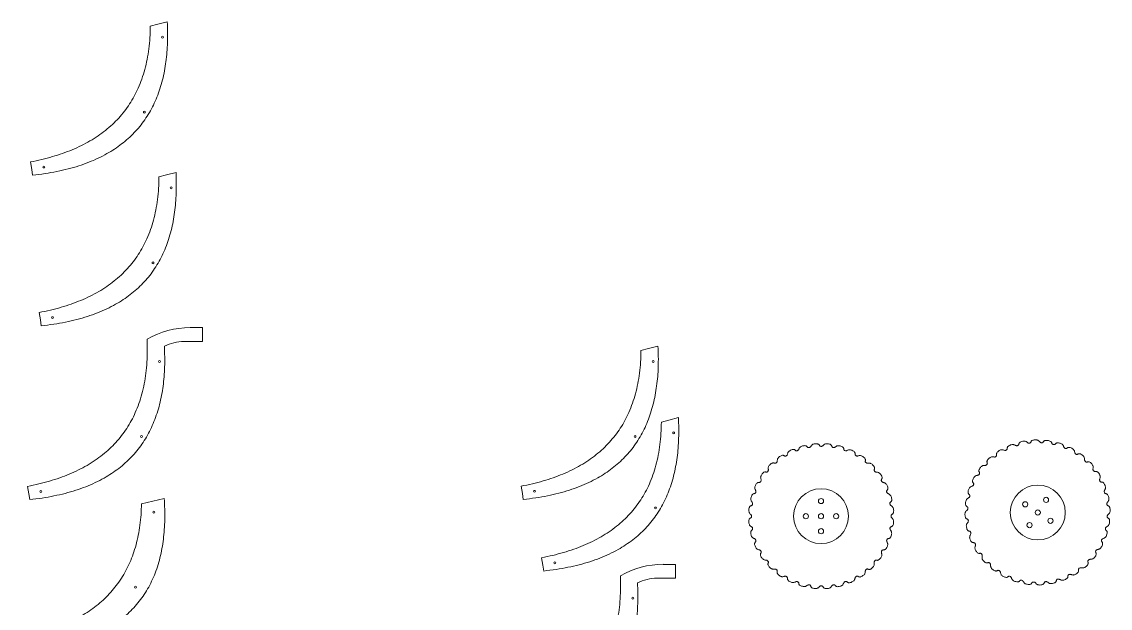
# Model space of a CAD drawing. Header units: millimetres. Extents: x -1917 to 2530, y -2036 to 2579.
# Drawn here: x -1917 to -232, y 886 to 1794 of the extents above; entities that cross this region are included whole.
import ezdxf

# ---------------------------------------------------------------- set-up
doc = ezdxf.new("R2010")
doc.units = ezdxf.units.MM

msp = doc.modelspace()

# ---------------------------------------------------------------- linework, layer by layer
at = {"color": 7, "linetype": 'Continuous', "lineweight": 15}
for p, q in [((-1637.1, 1320.7), (-1656.1, 1320.7)), ((-1637.1, 1299.2), (-1637.1, 1320.7)), ((-1722.3, 1302.7), (-1722.3, 1285.2)), ((-1665.6, 1299.2), (-1637.1, 1299.2)), ((-1696.1, 1056.3), (-1731.3, 1048)), ((-904.7, 954.2), (-923.7, 954.2)), ((-904.7, 932.8), (-904.7, 954.2)), ((-989.9, 936.3), (-989.9, 918.8)), ((-933.3, 932.8), (-904.7, 932.8))]:
    msp.add_line(p, q, dxfattribs=at)
at = {"color": 7, "linetype": 'Continuous', "lineweight": 15, "flags": 128}
for points in [[(-1691.4, 1794.3), (-1706.2, 1790.5), (-1717.8, 1787.5)], [(-1903.2, 1577.3), (-1901.3, 1565.8), (-1899.8, 1556.8)], [(-1677.9, 1561.1), (-1692.7, 1557.3), (-1704.3, 1554.3)], [(-1889.7, 1344.1), (-1887.8, 1332.6), (-1886.4, 1323.6)], [(-931.9, 1292.2), (-946.7, 1288.4), (-958.3, 1285.4)], [(-900.2, 1181.4), (-915, 1177.6), (-926.6, 1174.6)], [(-1907.7, 1075), (-1905.8, 1063.5), (-1904.3, 1054.5)], [(-1143.7, 1075.2), (-1141.8, 1063.7), (-1140.3, 1054.7)], [(-1112, 964.4), (-1110.1, 952.9), (-1108.6, 943.9)]]:
    msp.add_lwpolyline(points, dxfattribs=at)
at = {"color": 7, "linetype": 'Continuous', "lineweight": 15}
for centre, radius in [((-1698.8, 1770.5), 1.5), ((-1726.9, 1654.4), 1.5), ((-1882.6, 1569.4), 1.5), ((-1685.3, 1537.3), 1.5), ((-1713.5, 1421.2), 1.5), ((-1869.1, 1336.2), 1.5), ((-1703.3, 1268.2), 1.5), ((-939.3, 1268.4), 1.5), ((-1731.4, 1152.1), 1.5), ((-967.4, 1152.3), 1.5), ((-907.6, 1157.7), 1.5), ((-1887, 1067.1), 1.5), ((-1123, 1067.3), 1.5), ((-679.5, 1028.8), 42.5), ((-344, 1034.5), 42.5), ((-679.5, 1052.2), 4), ((-363.5, 1047.2), 4), ((-331.2, 1054), 4), ((-1712.2, 1035), 1.5), ((-935.8, 1041.5), 1.5), ((-702.9, 1028.8), 4), ((-679.5, 1028.8), 4), ((-656.2, 1028.8), 4), ((-344, 1034.5), 4), ((-356.7, 1014.9), 4), ((-324.4, 1021.7), 4), ((-679.5, 1005.5), 4), ((-1091.4, 956.5), 1.5), ((-1740.4, 918.8), 1.5), ((-970.9, 901.8), 1.5)]:
    msp.add_circle(centre, radius, dxfattribs=at)
for centre, radius, end in [((-1656.1, 1189.7), 131, 120.3522), ((-1665.6, 1232.4), 66.8, 116.9231), ((-923.7, 823.3), 131, 120.3522), ((-933.3, 866), 66.8, 116.9231)]:
    msp.add_arc(centre, radius, 90, end, dxfattribs=at)
for points, knots in [([(-1717.8, 1787.5), (-1717.9, 1781.6), (-1718.1, 1769.9), (-1719.8, 1752.7), (-1722.4, 1736.2), (-1726, 1720.6), (-1730.6, 1705.7), (-1736.1, 1691.8), (-1742.4, 1678.9), (-1749.6, 1667), (-1757.6, 1655.7), (-1766.5, 1645.1), (-1776.3, 1635.2), (-1787, 1626), (-1798.6, 1617.5), (-1811.1, 1609.6), (-1824.5, 1602.5), (-1838.7, 1596), (-1853.6, 1590.3), (-1869.3, 1585.3), (-1885.9, 1580.8), (-1897.3, 1578.5), (-1903.2, 1577.3)], [0, 0, 0, 0, 0.057971, 0.113681, 0.167345, 0.219204, 0.269523, 0.318593, 0.363999, 0.408853, 0.453443, 0.498062, 0.543004, 0.588556, 0.634994, 0.682576, 0.731547, 0.782128, 0.833567, 0.886926, 0.942357, 1, 1, 1, 1]), ([(-1899.8, 1556.8), (-1893.4, 1557.6), (-1880.8, 1559), (-1862.5, 1562.3), (-1845.1, 1566.3), (-1828.7, 1571), (-1813.1, 1576.5), (-1798.5, 1582.8), (-1785.2, 1589.7), (-1773, 1597.1), (-1762.1, 1604.9), (-1751.9, 1613.3), (-1742.5, 1622.5), (-1733.9, 1632.2), (-1726.1, 1642.6), (-1719, 1653.7), (-1712.7, 1665.4), (-1707.3, 1677.7), (-1702.6, 1690.7), (-1698.7, 1704.3), (-1695.6, 1718.3), (-1693.3, 1732.6), (-1691.8, 1747.3), (-1690.9, 1762.4), (-1690.7, 1778.2), (-1691.2, 1788.9), (-1691.4, 1794.3)], [0, 0, 0, 0, 0.0540575, 0.1058788, 0.1555918, 0.2033395, 0.2492826, 0.293604, 0.3365041, 0.3747724, 0.4122206, 0.4490458, 0.4854577, 0.5216715, 0.5579065, 0.5943816, 0.6313119, 0.6689037, 0.7073535, 0.7468445, 0.7875462, 0.8271705, 0.8681266, 0.9105209, 0.9544499, 1, 1, 1, 1]), ([(-1704.3, 1554.3), (-1704.4, 1548.3), (-1704.7, 1536.6), (-1706.3, 1519.4), (-1708.9, 1503), (-1712.5, 1487.4), (-1717.1, 1472.5), (-1722.6, 1458.6), (-1729, 1445.7), (-1736.1, 1433.7), (-1744.1, 1422.5), (-1753, 1411.9), (-1762.9, 1402), (-1773.6, 1392.8), (-1785.2, 1384.2), (-1797.6, 1376.4), (-1811, 1369.2), (-1825.2, 1362.8), (-1840.2, 1357.1), (-1855.9, 1352), (-1872.5, 1347.6), (-1883.9, 1345.3), (-1889.7, 1344.1)], [0, 0, 0, 0, 0.057971, 0.113681, 0.167345, 0.219204, 0.269522, 0.318593, 0.363999, 0.408853, 0.453442, 0.498062, 0.543004, 0.588556, 0.634993, 0.682577, 0.731547, 0.782127, 0.833567, 0.886925, 0.942357, 1, 1, 1, 1]), ([(-1886.4, 1323.6), (-1879.9, 1324.3), (-1867.4, 1325.8), (-1849.1, 1329.1), (-1831.7, 1333), (-1815.2, 1337.8), (-1799.7, 1343.3), (-1785, 1349.6), (-1771.7, 1356.5), (-1759.6, 1363.9), (-1748.6, 1371.7), (-1738.5, 1380.1), (-1729.1, 1389.2), (-1720.4, 1399), (-1712.6, 1409.4), (-1705.6, 1420.5), (-1699.3, 1432.2), (-1693.8, 1444.5), (-1689.1, 1457.5), (-1685.2, 1471.1), (-1682.1, 1485.1), (-1679.9, 1499.4), (-1678.3, 1514), (-1677.5, 1529.2), (-1677.3, 1545), (-1677.7, 1555.7), (-1677.9, 1561.1)], [0, 0, 0, 0, 0.054057, 0.105879, 0.155592, 0.203339, 0.249283, 0.293603, 0.336504, 0.374773, 0.41222, 0.449046, 0.485457, 0.521671, 0.557906, 0.594382, 0.631312, 0.668904, 0.707353, 0.746844, 0.787546, 0.82717, 0.868127, 0.910521, 0.95445, 1, 1, 1, 1]), ([(-1722.3, 1285.2), (-1722.4, 1279.2), (-1722.6, 1267.5), (-1724.3, 1250.3), (-1726.8, 1233.9), (-1730.4, 1218.3), (-1735.1, 1203.4), (-1740.6, 1189.5), (-1746.9, 1176.6), (-1754, 1164.6), (-1762.1, 1153.4), (-1771, 1142.8), (-1780.8, 1132.9), (-1791.5, 1123.7), (-1803.1, 1115.1), (-1815.6, 1107.3), (-1829, 1100.1), (-1843.1, 1093.7), (-1858.1, 1088), (-1873.8, 1082.9), (-1890.4, 1078.5), (-1901.8, 1076.2), (-1907.7, 1075)], [0, 0, 0, 0, 0.057971, 0.1136809, 0.1673451, 0.2192034, 0.2695223, 0.3185929, 0.3639993, 0.4088526, 0.4534426, 0.4980619, 0.5430039, 0.5885562, 0.6349934, 0.6825765, 0.7315473, 0.7821273, 0.8335667, 0.8869251, 0.9423572, 1, 1, 1, 1]), ([(-1904.3, 1054.5), (-1897.9, 1055.2), (-1885.3, 1056.7), (-1867, 1060), (-1849.6, 1063.9), (-1833.1, 1068.7), (-1817.6, 1074.2), (-1803, 1080.5), (-1789.6, 1087.4), (-1777.5, 1094.8), (-1766.6, 1102.6), (-1756.4, 1111), (-1747, 1120.1), (-1738.4, 1129.9), (-1730.5, 1140.3), (-1723.5, 1151.3), (-1717.2, 1163), (-1711.8, 1175.4), (-1707.1, 1188.4), (-1703.1, 1202), (-1700.1, 1216), (-1697.8, 1230.3), (-1696.2, 1244.9), (-1695.4, 1260.1), (-1695.2, 1275.9), (-1695.7, 1286.6), (-1695.9, 1292)], [0, 0, 0, 0, 0.054057, 0.105879, 0.155592, 0.20334, 0.249283, 0.293604, 0.336504, 0.374773, 0.412221, 0.449046, 0.485458, 0.521672, 0.557907, 0.594382, 0.631312, 0.668904, 0.707353, 0.746844, 0.787546, 0.827171, 0.868127, 0.910521, 0.95445, 1, 1, 1, 1]), ([(-958.3, 1285.4), (-958.4, 1279.4), (-958.6, 1267.7), (-960.3, 1250.6), (-962.8, 1234.1), (-966.5, 1218.5), (-971.1, 1203.6), (-976.6, 1189.7), (-982.9, 1176.8), (-990, 1164.8), (-998.1, 1153.6), (-1007, 1143), (-1016.8, 1133.1), (-1027.5, 1123.9), (-1039.1, 1115.3), (-1051.6, 1107.5), (-1065, 1100.3), (-1079.1, 1093.9), (-1094.1, 1088.2), (-1109.8, 1083.1), (-1126.4, 1078.7), (-1137.8, 1076.4), (-1143.7, 1075.2)], [0, 0, 0, 0, 0.057971, 0.113681, 0.167345, 0.219203, 0.269522, 0.318593, 0.363999, 0.408853, 0.453442, 0.498062, 0.543004, 0.588556, 0.634993, 0.682577, 0.731547, 0.782128, 0.833567, 0.886925, 0.942357, 1, 1, 1, 1]), ([(-1140.3, 1054.7), (-1133.9, 1055.5), (-1121.3, 1056.9), (-1103, 1060.2), (-1085.6, 1064.1), (-1069.1, 1068.9), (-1053.6, 1074.4), (-1039, 1080.7), (-1025.6, 1087.6), (-1013.5, 1095), (-1002.6, 1102.8), (-992.4, 1111.2), (-983, 1120.3), (-974.4, 1130.1), (-966.5, 1140.5), (-959.5, 1151.6), (-953.2, 1163.3), (-947.8, 1175.6), (-943.1, 1188.6), (-939.1, 1202.2), (-936.1, 1216.2), (-933.8, 1230.5), (-932.2, 1245.1), (-931.4, 1260.3), (-931.2, 1276.1), (-931.7, 1286.8), (-931.9, 1292.2)], [0, 0, 0, 0, 0.054057, 0.105879, 0.155592, 0.203339, 0.249283, 0.293604, 0.336504, 0.374773, 0.412221, 0.449046, 0.485458, 0.521671, 0.557906, 0.594382, 0.631312, 0.668904, 0.707353, 0.746845, 0.787546, 0.827171, 0.868127, 0.910521, 0.95445, 1, 1, 1, 1]), ([(-1108.6, 943.9), (-1102.2, 944.7), (-1089.7, 946.2), (-1071.4, 949.4), (-1054, 953.4), (-1037.5, 958.1), (-1022, 963.6), (-1007.3, 969.9), (-994, 976.8), (-981.9, 984.2), (-970.9, 992), (-960.7, 1000.5), (-951.3, 1009.6), (-942.7, 1019.3), (-934.9, 1029.7), (-927.8, 1040.8), (-921.6, 1052.5), (-916.1, 1064.8), (-911.4, 1077.8), (-907.5, 1091.4), (-904.4, 1105.4), (-902.1, 1119.7), (-900.6, 1134.4), (-899.8, 1149.6), (-899.6, 1165.3), (-900, 1176), (-900.2, 1181.4)], [0, 0, 0, 0, 0.054057, 0.105879, 0.155592, 0.203339, 0.249283, 0.293604, 0.336504, 0.374773, 0.41222, 0.449046, 0.485458, 0.521671, 0.557906, 0.594382, 0.631312, 0.668904, 0.707353, 0.746844, 0.787546, 0.827171, 0.868127, 0.910521, 0.95445, 1, 1, 1, 1]), ([(-926.6, 1174.6), (-926.7, 1168.7), (-927, 1157), (-928.6, 1139.8), (-931.2, 1123.4), (-934.8, 1107.7), (-939.4, 1092.8), (-944.9, 1078.9), (-951.3, 1066), (-958.4, 1054.1), (-966.4, 1042.8), (-975.3, 1032.2), (-985.1, 1022.3), (-995.8, 1013.1), (-1007.4, 1004.6), (-1019.9, 996.7), (-1033.3, 989.6), (-1047.5, 983.1), (-1062.5, 977.4), (-1078.2, 972.4), (-1094.8, 967.9), (-1106.2, 965.6), (-1112, 964.4)], [0, 0, 0, 0, 0.057971, 0.113681, 0.167345, 0.219203, 0.269522, 0.318593, 0.363999, 0.408853, 0.453443, 0.498062, 0.543004, 0.588556, 0.634994, 0.682577, 0.731547, 0.782128, 0.833567, 0.886925, 0.942357, 1, 1, 1, 1]), ([(-347.9, 1147.1), (-348.9, 1147), (-350.5, 1146.9), (-352.5, 1146.3), (-353.7, 1145.5), (-354.3, 1144.5), (-354.6, 1143.6), (-355, 1142.8), (-355.8, 1142.1), (-356.9, 1141.9), (-358.2, 1141.8), (-359.4, 1142.3), (-360.6, 1143.3), (-361.9, 1144.3), (-363.4, 1144.9), (-365.3, 1145.1), (-366.6, 1144.9), (-367.4, 1144.8)], [0, 0, 0, 0, 0.128092, 0.213974, 0.273083, 0.319645, 0.361441, 0.400535, 0.442432, 0.498013, 0.555009, 0.603744, 0.676139, 0.756376, 0.819002, 0.896911, 1, 1, 1, 1]), ([(-328.3, 1146.1), (-329.3, 1146.1), (-330.9, 1146.3), (-332.9, 1146), (-334.3, 1145.4), (-335, 1144.6), (-335.5, 1143.8), (-336, 1143), (-337, 1142.5), (-338.1, 1142.4), (-339.4, 1142.6), (-340.5, 1143.3), (-341.5, 1144.5), (-342.6, 1145.7), (-344, 1146.5), (-345.8, 1147), (-347.2, 1147.1), (-347.9, 1147.1)], [0, 0, 0, 0, 0.128094, 0.213975, 0.273084, 0.319646, 0.361443, 0.400537, 0.442432, 0.498014, 0.55501, 0.603744, 0.676143, 0.756378, 0.819006, 0.896916, 1, 1, 1, 1]), ([(-309.2, 1141.6), (-310.2, 1141.8), (-311.7, 1142.3), (-313.8, 1142.4), (-315.2, 1142), (-316.1, 1141.3), (-316.7, 1140.6), (-317.4, 1139.9), (-318.4, 1139.6), (-319.5, 1139.7), (-320.7, 1140.1), (-321.7, 1141), (-322.5, 1142.3), (-323.4, 1143.7), (-324.6, 1144.8), (-326.3, 1145.6), (-327.6, 1145.9), (-328.3, 1146.1)], [0, 0, 0, 0, 0.128092, 0.21397, 0.273079, 0.319641, 0.361441, 0.400534, 0.442433, 0.498008, 0.555007, 0.603744, 0.676141, 0.756375, 0.819007, 0.896913, 1, 1, 1, 1]), ([(-743.7, 1121), (-742.9, 1121.5), (-741.5, 1122.4), (-739.6, 1123.1), (-738.1, 1123.1), (-737, 1122.7), (-736.2, 1122.2), (-735.4, 1121.8), (-734.4, 1121.7), (-733.3, 1122.2), (-732.3, 1122.9), (-731.5, 1124), (-731.2, 1125.5), (-730.8, 1127.1), (-729.9, 1128.5), (-728.6, 1129.8), (-727.4, 1130.4), (-726.7, 1130.8)], [0, 0, 0, 0, 0.128097, 0.213972, 0.273082, 0.319644, 0.361442, 0.400539, 0.442431, 0.498011, 0.555011, 0.603747, 0.676142, 0.756379, 0.819005, 0.896914, 1, 1, 1, 1]), ([(-726.7, 1130.8), (-725.8, 1131.2), (-724.3, 1131.8), (-722.3, 1132.1), (-720.8, 1131.9), (-719.9, 1131.4), (-719.2, 1130.7), (-718.4, 1130.1), (-717.4, 1129.9), (-716.3, 1130.2), (-715.2, 1130.7), (-714.2, 1131.7), (-713.6, 1133.1), (-712.9, 1134.6), (-711.8, 1135.8), (-710.3, 1136.8), (-709, 1137.3), (-708.3, 1137.5)], [0, 0, 0, 0, 0.1280941, 0.2139713, 0.2730817, 0.3196439, 0.3614407, 0.4005359, 0.4424327, 0.4980096, 0.5550086, 0.6037434, 0.6761399, 0.7563756, 0.8190014, 0.8969131, 1, 1, 1, 1]), ([(-708.3, 1137.5), (-707.3, 1137.7), (-705.8, 1138), (-703.7, 1138), (-702.3, 1137.6), (-701.4, 1136.9), (-700.9, 1136.1), (-700.3, 1135.4), (-699.3, 1135), (-698.1, 1135.1), (-696.9, 1135.4), (-695.8, 1136.2), (-695, 1137.5), (-694.1, 1138.8), (-692.7, 1139.8), (-691.1, 1140.6), (-689.7, 1140.8), (-688.9, 1140.9)], [0, 0, 0, 0, 0.12809, 0.213973, 0.273082, 0.319642, 0.361441, 0.400535, 0.442433, 0.498009, 0.555008, 0.603745, 0.676142, 0.756379, 0.819005, 0.896916, 1, 1, 1, 1]), ([(-688.9, 1140.9), (-688, 1140.9), (-686.4, 1141), (-684.4, 1140.7), (-683.1, 1140), (-682.3, 1139.1), (-681.9, 1138.2), (-681.4, 1137.4), (-680.5, 1136.9), (-679.4, 1136.8), (-678.1, 1136.9), (-676.9, 1137.5), (-675.9, 1138.6), (-674.7, 1139.7), (-673.3, 1140.5), (-671.5, 1141), (-670.1, 1140.9), (-669.3, 1140.9)], [0, 0, 0, 0, 0.128095, 0.213973, 0.273084, 0.319645, 0.361445, 0.400539, 0.442433, 0.498014, 0.555009, 0.603746, 0.676142, 0.756381, 0.819006, 0.896917, 1, 1, 1, 1]), ([(-669.3, 1140.9), (-668.4, 1140.8), (-666.8, 1140.6), (-664.9, 1139.9), (-663.7, 1139), (-663.1, 1138), (-662.9, 1137.1), (-662.5, 1136.2), (-661.8, 1135.5), (-660.6, 1135.2), (-659.4, 1135.1), (-658.1, 1135.5), (-656.9, 1136.4), (-655.6, 1137.3), (-654, 1137.8), (-652.1, 1137.9), (-650.8, 1137.7), (-650, 1137.5)], [0, 0, 0, 0, 0.128095, 0.213974, 0.273085, 0.319645, 0.361445, 0.40054, 0.442435, 0.498011, 0.555013, 0.603746, 0.676144, 0.756379, 0.819007, 0.896914, 1, 1, 1, 1]), ([(-650, 1137.5), (-649.1, 1137.2), (-647.6, 1136.7), (-645.8, 1135.7), (-644.8, 1134.6), (-644.4, 1133.5), (-644.3, 1132.6), (-644.2, 1131.7), (-643.5, 1130.8), (-642.4, 1130.3), (-641.3, 1130), (-639.9, 1130.2), (-638.6, 1130.9), (-637.1, 1131.5), (-635.4, 1131.8), (-633.6, 1131.6), (-632.3, 1131.1), (-631.6, 1130.8)], [0, 0, 0, 0, 0.1280943, 0.2139719, 0.2730808, 0.3196412, 0.3614416, 0.4005358, 0.4424331, 0.4980079, 0.5550094, 0.6037427, 0.6761408, 0.7563742, 0.8190052, 0.8969129, 1, 1, 1, 1]), ([(-631.6, 1130.8), (-630.8, 1130.4), (-629.3, 1129.6), (-627.7, 1128.3), (-627, 1127), (-626.8, 1125.9), (-626.8, 1125), (-626.8, 1124), (-626.3, 1123.1), (-625.4, 1122.4), (-624.3, 1121.9), (-622.9, 1121.8), (-621.5, 1122.3), (-619.9, 1122.7), (-618.2, 1122.6), (-616.4, 1122.1), (-615.3, 1121.4), (-614.6, 1121)], [0, 0, 0, 0, 0.128093, 0.213972, 0.27308, 0.319639, 0.361439, 0.400534, 0.44243, 0.498009, 0.555006, 0.603742, 0.676141, 0.756374, 0.819002, 0.896913, 1, 1, 1, 1]), ([(-403.7, 1130.3), (-404.4, 1129.7), (-405.8, 1128.8), (-407.2, 1127.3), (-407.8, 1126), (-407.9, 1124.8), (-407.7, 1123.9), (-407.6, 1123), (-408, 1122), (-408.8, 1121.2), (-409.9, 1120.5), (-411.2, 1120.3), (-412.7, 1120.6), (-414.3, 1120.8), (-416, 1120.5), (-417.7, 1119.8), (-418.7, 1119), (-419.4, 1118.5)], [0, 0, 0, 0, 0.128092, 0.21397, 0.273079, 0.319639, 0.36144, 0.400533, 0.44243, 0.498009, 0.55501, 0.603743, 0.676138, 0.756376, 0.819004, 0.896914, 1, 1, 1, 1]), ([(-386.2, 1139.1), (-387, 1138.7), (-388.5, 1138), (-390.1, 1136.8), (-391, 1135.6), (-391.2, 1134.5), (-391.2, 1133.6), (-391.3, 1132.6), (-391.8, 1131.7), (-392.8, 1131.1), (-394, 1130.6), (-395.3, 1130.6), (-396.8, 1131.1), (-398.3, 1131.6), (-400, 1131.7), (-401.8, 1131.3), (-403, 1130.6), (-403.7, 1130.3)], [0, 0, 0, 0, 0.128094, 0.213972, 0.273083, 0.319644, 0.361441, 0.400537, 0.442433, 0.498009, 0.555009, 0.603746, 0.67614, 0.756378, 0.819002, 0.896915, 1, 1, 1, 1]), ([(-367.4, 1144.8), (-368.3, 1144.5), (-369.9, 1144.1), (-371.7, 1143.2), (-372.8, 1142.2), (-373.2, 1141.1), (-373.4, 1140.2), (-373.6, 1139.3), (-374.3, 1138.5), (-375.4, 1138), (-376.6, 1137.8), (-377.9, 1138), (-379.2, 1138.8), (-380.7, 1139.5), (-382.3, 1139.9), (-384.1, 1139.8), (-385.4, 1139.3), (-386.2, 1139.1)], [0, 0, 0, 0, 0.128094, 0.213972, 0.27308, 0.319643, 0.361443, 0.400535, 0.44243, 0.498011, 0.555011, 0.603742, 0.676139, 0.756378, 0.819006, 0.896916, 1, 1, 1, 1]), ([(-291.2, 1133.9), (-292.1, 1134.3), (-293.5, 1135), (-295.6, 1135.4), (-297, 1135.3), (-298, 1134.8), (-298.7, 1134.2), (-299.5, 1133.6), (-300.5, 1133.5), (-301.7, 1133.8), (-302.7, 1134.4), (-303.6, 1135.5), (-304.1, 1136.9), (-304.7, 1138.4), (-305.8, 1139.7), (-307.3, 1140.8), (-308.5, 1141.3), (-309.2, 1141.6)], [0, 0, 0, 0, 0.1280942, 0.2139712, 0.2730828, 0.3196432, 0.361441, 0.4005365, 0.4424316, 0.4980108, 0.5550071, 0.6037439, 0.67614, 0.7563771, 0.8190034, 0.8969141, 1, 1, 1, 1]), ([(-274.8, 1123.1), (-275.6, 1123.7), (-276.9, 1124.6), (-278.8, 1125.4), (-280.3, 1125.6), (-281.3, 1125.2), (-282.2, 1124.8), (-283, 1124.4), (-284.1, 1124.4), (-285.1, 1124.9), (-286.1, 1125.7), (-286.7, 1126.9), (-287, 1128.3), (-287.3, 1129.9), (-288.1, 1131.4), (-289.4, 1132.7), (-290.6, 1133.5), (-291.2, 1133.9)], [0, 0, 0, 0, 0.128096, 0.213972, 0.273084, 0.319641, 0.361443, 0.400538, 0.442431, 0.498012, 0.55501, 0.603743, 0.676143, 0.756378, 0.819006, 0.896913, 1, 1, 1, 1]), ([(-758.7, 1108.4), (-758, 1109), (-756.8, 1110.1), (-755, 1111.1), (-753.6, 1111.5), (-752.5, 1111.3), (-751.6, 1110.9), (-750.7, 1110.6), (-749.7, 1110.7), (-748.7, 1111.4), (-747.8, 1112.2), (-747.3, 1113.5), (-747.2, 1115), (-747, 1116.6), (-746.4, 1118.2), (-745.3, 1119.7), (-744.3, 1120.5), (-743.7, 1121)], [0, 0, 0, 0, 0.128097, 0.213974, 0.273082, 0.319643, 0.361444, 0.400537, 0.442432, 0.498013, 0.555012, 0.603746, 0.676143, 0.756379, 0.819006, 0.896916, 1, 1, 1, 1]), ([(-614.6, 1121), (-613.9, 1120.4), (-612.6, 1119.4), (-611.3, 1117.8), (-610.7, 1116.5), (-610.7, 1115.4), (-610.9, 1114.4), (-611.1, 1113.5), (-610.8, 1112.5), (-609.9, 1111.7), (-608.9, 1111), (-607.6, 1110.6), (-606.1, 1110.8), (-604.5, 1111), (-602.9, 1110.6), (-601.2, 1109.8), (-600.2, 1108.9), (-599.6, 1108.4)], [0, 0, 0, 0, 0.128093, 0.213973, 0.273081, 0.319642, 0.361442, 0.400535, 0.44243, 0.49801, 0.555006, 0.60374, 0.676142, 0.756377, 0.819002, 0.896911, 1, 1, 1, 1]), ([(-419.4, 1118.5), (-420, 1117.8), (-421.2, 1116.7), (-422.3, 1115), (-422.7, 1113.5), (-422.6, 1112.4), (-422.2, 1111.5), (-422, 1110.6), (-422.2, 1109.6), (-422.9, 1108.7), (-423.8, 1107.9), (-425.1, 1107.4), (-426.6, 1107.4), (-428.2, 1107.3), (-429.8, 1106.8), (-431.3, 1105.8), (-432.2, 1104.8), (-432.8, 1104.2)], [0, 0, 0, 0, 0.128092, 0.213969, 0.273081, 0.319641, 0.36144, 0.400533, 0.442429, 0.498007, 0.555007, 0.603743, 0.676141, 0.75638, 0.819004, 0.896913, 1, 1, 1, 1]), ([(-260.5, 1109.7), (-261.2, 1110.4), (-262.3, 1111.6), (-264, 1112.7), (-265.4, 1113.1), (-266.6, 1112.9), (-267.5, 1112.6), (-268.4, 1112.3), (-269.4, 1112.5), (-270.3, 1113.3), (-271.1, 1114.2), (-271.6, 1115.5), (-271.6, 1117), (-271.7, 1118.6), (-272.2, 1120.2), (-273.2, 1121.7), (-274.2, 1122.6), (-274.8, 1123.1)], [0, 0, 0, 0, 0.1280956, 0.2139703, 0.2730784, 0.3196414, 0.3614411, 0.4005369, 0.4424302, 0.4980096, 0.5550058, 0.6037424, 0.6761409, 0.7563769, 0.819004, 0.8969132, 1, 1, 1, 1]), ([(-771.3, 1093.4), (-770.7, 1094.1), (-769.7, 1095.4), (-768.1, 1096.7), (-766.8, 1097.3), (-765.7, 1097.3), (-764.7, 1097), (-763.8, 1096.9), (-762.8, 1097.2), (-762, 1098), (-761.3, 1099), (-760.9, 1100.4), (-761.1, 1101.9), (-761.3, 1103.5), (-760.9, 1105.1), (-760.1, 1106.8), (-759.2, 1107.8), (-758.7, 1108.4)], [0, 0, 0, 0, 0.128094, 0.213971, 0.273083, 0.319644, 0.361441, 0.400537, 0.442435, 0.498012, 0.555012, 0.603745, 0.676143, 0.75638, 0.819007, 0.896915, 1, 1, 1, 1]), ([(-599.6, 1108.4), (-599, 1107.7), (-597.9, 1106.5), (-596.8, 1104.7), (-596.5, 1103.3), (-596.7, 1102.2), (-597.1, 1101.3), (-597.4, 1100.4), (-597.3, 1099.4), (-596.6, 1098.4), (-595.8, 1097.5), (-594.5, 1097), (-593, 1096.9), (-591.4, 1096.7), (-589.8, 1096.1), (-588.3, 1095), (-587.5, 1094), (-587, 1093.4)], [0, 0, 0, 0, 0.128093, 0.213971, 0.273081, 0.319642, 0.361439, 0.400535, 0.44243, 0.498008, 0.555007, 0.603744, 0.676139, 0.756375, 0.819003, 0.896912, 1, 1, 1, 1]), ([(-432.8, 1104.2), (-433.3, 1103.4), (-434.2, 1102.1), (-435.1, 1100.2), (-435.2, 1098.7), (-434.9, 1097.7), (-434.4, 1096.8), (-434, 1096), (-434, 1094.9), (-434.5, 1093.9), (-435.3, 1092.9), (-436.5, 1092.3), (-438, 1092), (-439.5, 1091.7), (-441, 1090.9), (-442.4, 1089.6), (-443.1, 1088.4), (-443.5, 1087.8)], [0, 0, 0, 0, 0.128093, 0.213972, 0.2730803, 0.3196426, 0.3614417, 0.4005339, 0.4424314, 0.4980089, 0.5550066, 0.6037454, 0.676143, 0.7563791, 0.8190036, 0.8969143, 1, 1, 1, 1]), ([(-248.7, 1094), (-249.3, 1094.8), (-250.2, 1096.1), (-251.7, 1097.6), (-253, 1098.2), (-254.2, 1098.2), (-255.1, 1098.1), (-256, 1098), (-257, 1098.4), (-257.8, 1099.2), (-258.5, 1100.3), (-258.7, 1101.6), (-258.4, 1103.1), (-258.2, 1104.7), (-258.5, 1106.4), (-259.2, 1108.1), (-260, 1109.1), (-260.5, 1109.7)], [0, 0, 0, 0, 0.128094, 0.21397, 0.27308, 0.319643, 0.361441, 0.400539, 0.442434, 0.498011, 0.555009, 0.603745, 0.676143, 0.756378, 0.819006, 0.896912, 1, 1, 1, 1]), ([(-781.1, 1076.4), (-780.7, 1077.2), (-779.9, 1078.7), (-778.6, 1080.2), (-777.3, 1081), (-776.2, 1081.2), (-775.3, 1081.1), (-774.3, 1081.2), (-773.4, 1081.7), (-772.7, 1082.6), (-772.2, 1083.7), (-772.1, 1085.1), (-772.6, 1086.5), (-773, 1088.1), (-772.9, 1089.8), (-772.4, 1091.5), (-771.7, 1092.7), (-771.3, 1093.4)], [0, 0, 0, 0, 0.128092, 0.213971, 0.273082, 0.319644, 0.361439, 0.400536, 0.442433, 0.49801, 0.55501, 0.603745, 0.676141, 0.75638, 0.819004, 0.896916, 1, 1, 1, 1]), ([(-587, 1093.4), (-586.5, 1092.6), (-585.6, 1091.2), (-584.9, 1089.3), (-584.9, 1087.8), (-585.3, 1086.7), (-585.8, 1085.9), (-586.2, 1085.1), (-586.3, 1084.1), (-585.8, 1083), (-585.1, 1082), (-583.9, 1081.2), (-582.5, 1080.9), (-580.9, 1080.5), (-579.5, 1079.6), (-578.2, 1078.3), (-577.6, 1077.1), (-577.2, 1076.4)], [0, 0, 0, 0, 0.128092, 0.213973, 0.273081, 0.319642, 0.36144, 0.400534, 0.442432, 0.49801, 0.555009, 0.603742, 0.676139, 0.756379, 0.819003, 0.896915, 1, 1, 1, 1]), ([(-443.5, 1087.8), (-443.9, 1086.9), (-444.6, 1085.5), (-445.1, 1083.4), (-444.9, 1082), (-444.4, 1081), (-443.8, 1080.3), (-443.3, 1079.5), (-443.1, 1078.5), (-443.4, 1077.3), (-444, 1076.3), (-445.1, 1075.4), (-446.5, 1074.9), (-448, 1074.2), (-449.3, 1073.2), (-450.4, 1071.7), (-450.9, 1070.5), (-451.2, 1069.7)], [0, 0, 0, 0, 0.128093, 0.213973, 0.273082, 0.319643, 0.361442, 0.400535, 0.442431, 0.498009, 0.555011, 0.603744, 0.676142, 0.756376, 0.819002, 0.896913, 1, 1, 1, 1]), ([(-239.9, 1076.5), (-240.3, 1077.4), (-241, 1078.9), (-242.2, 1080.5), (-243.4, 1081.4), (-244.5, 1081.6), (-245.4, 1081.6), (-246.4, 1081.7), (-247.3, 1082.2), (-247.9, 1083.2), (-248.4, 1084.4), (-248.4, 1085.7), (-247.8, 1087.1), (-247.4, 1088.7), (-247.3, 1090.4), (-247.7, 1092.2), (-248.4, 1093.4), (-248.7, 1094)], [0, 0, 0, 0, 0.128094, 0.21397, 0.27308, 0.319643, 0.361441, 0.400534, 0.442431, 0.498009, 0.55501, 0.603744, 0.676141, 0.756378, 0.819005, 0.896914, 1, 1, 1, 1]), ([(-787.8, 1058), (-787.5, 1058.9), (-787, 1060.4), (-786, 1062.2), (-784.9, 1063.2), (-783.8, 1063.6), (-782.9, 1063.7), (-782, 1063.8), (-781.1, 1064.5), (-780.6, 1065.5), (-780.3, 1066.7), (-780.5, 1068.1), (-781.2, 1069.4), (-781.8, 1070.9), (-782.1, 1072.6), (-781.9, 1074.4), (-781.4, 1075.7), (-781.1, 1076.4)], [0, 0, 0, 0, 0.128093, 0.213971, 0.273084, 0.319642, 0.36144, 0.400535, 0.442431, 0.498009, 0.555008, 0.603741, 0.67614, 0.756377, 0.819005, 0.896913, 1, 1, 1, 1]), ([(-577.2, 1076.4), (-576.8, 1075.5), (-576.2, 1074), (-575.9, 1072), (-576.1, 1070.5), (-576.6, 1069.6), (-577.3, 1068.9), (-577.9, 1068.1), (-578.1, 1067.1), (-577.8, 1066), (-577.3, 1064.9), (-576.3, 1063.9), (-574.9, 1063.3), (-573.4, 1062.6), (-572.2, 1061.5), (-571.2, 1060), (-570.7, 1058.7), (-570.5, 1058)], [0, 0, 0, 0, 0.128093, 0.213973, 0.273082, 0.319644, 0.361441, 0.400536, 0.442433, 0.49801, 0.55501, 0.603745, 0.676141, 0.756378, 0.819006, 0.896915, 1, 1, 1, 1]), ([(-451.2, 1069.7), (-451.5, 1068.8), (-451.9, 1067.3), (-452, 1065.2), (-451.6, 1063.8), (-450.9, 1062.9), (-450.2, 1062.3), (-449.5, 1061.6), (-449.2, 1060.6), (-449.3, 1059.5), (-449.7, 1058.3), (-450.6, 1057.3), (-451.9, 1056.5), (-453.3, 1055.6), (-454.4, 1054.4), (-455.2, 1052.7), (-455.5, 1051.4), (-455.7, 1050.7)], [0, 0, 0, 0, 0.128092, 0.213972, 0.27308, 0.319642, 0.361442, 0.400535, 0.442429, 0.498009, 0.555009, 0.603742, 0.676143, 0.756379, 0.819005, 0.896915, 1, 1, 1, 1]), ([(-234.2, 1057.8), (-234.4, 1058.7), (-234.9, 1060.3), (-235.8, 1062.1), (-236.8, 1063.1), (-237.9, 1063.6), (-238.8, 1063.7), (-239.7, 1064), (-240.5, 1064.7), (-241, 1065.7), (-241.2, 1066.9), (-241, 1068.3), (-240.2, 1069.6), (-239.5, 1071), (-239.1, 1072.7), (-239.2, 1074.5), (-239.6, 1075.8), (-239.9, 1076.5)], [0, 0, 0, 0, 0.128096, 0.213971, 0.27308, 0.319641, 0.361443, 0.400535, 0.442431, 0.49801, 0.555009, 0.603746, 0.676142, 0.756377, 0.819004, 0.896914, 1, 1, 1, 1]), ([(-1731.3, 1048), (-1731.5, 1042.4), (-1731.8, 1031.3), (-1733.5, 1015), (-1736.1, 999.4), (-1739.6, 984.5), (-1744, 970.4), (-1749.2, 957), (-1755.3, 944.4), (-1762.3, 932.5), (-1770.1, 921.3), (-1778.8, 910.9), (-1788.2, 901.1), (-1798.5, 892), (-1809.6, 883.6), (-1821.6, 875.8), (-1834.2, 868.8), (-1847.3, 862.6), (-1860.9, 857), (-1875.2, 852), (-1890.4, 847.6), (-1904.2, 844.2), (-1913.1, 842.5), (-1916.6, 841.8)], [0, 0, 0, 0, 0.055561, 0.109072, 0.160725, 0.210732, 0.25933, 0.305935, 0.351688, 0.396864, 0.441748, 0.485768, 0.530063, 0.574903, 0.620548, 0.667244, 0.715224, 0.761828, 0.809925, 0.859662, 0.911174, 0.964583, 1, 1, 1, 1]), ([(-1913.3, 821.3), (-1906.5, 821.8), (-1893.2, 822.8), (-1873.9, 825.4), (-1855.6, 828.7), (-1838.2, 833), (-1821.8, 838), (-1806.4, 843.8), (-1792.4, 850.4), (-1779.7, 857.4), (-1768.2, 865), (-1757.6, 873.2), (-1747.7, 882.2), (-1738.8, 891.9), (-1730.6, 902.2), (-1723.3, 913.3), (-1716.9, 925), (-1711.2, 937.4), (-1706.5, 950.6), (-1702.5, 964.4), (-1699.5, 978.6), (-1697.3, 993.2), (-1695.8, 1008.1), (-1695.2, 1023.6), (-1695.2, 1039.8), (-1695.8, 1050.7), (-1696.1, 1056.3)], [0, 0, 0, 0, 0.055455, 0.108469, 0.159169, 0.207698, 0.25422, 0.29892, 0.342009, 0.380291, 0.417612, 0.454185, 0.490237, 0.526003, 0.561727, 0.597649, 0.63401, 0.671039, 0.708956, 0.747962, 0.788244, 0.827548, 0.868266, 0.910513, 0.954394, 1, 1, 1, 1]), ([(-791.2, 1038.6), (-791.1, 1039.6), (-790.9, 1041.2), (-790.2, 1043.1), (-789.3, 1044.3), (-788.3, 1044.8), (-787.4, 1045.1), (-786.5, 1045.4), (-785.8, 1046.2), (-785.5, 1047.4), (-785.4, 1048.6), (-785.8, 1049.9), (-786.7, 1051.1), (-787.6, 1052.4), (-788.1, 1054), (-788.2, 1055.9), (-788, 1057.2), (-787.8, 1058)], [0, 0, 0, 0, 0.128094, 0.213972, 0.273082, 0.31964, 0.361441, 0.400537, 0.442433, 0.498011, 0.555007, 0.603743, 0.67614, 0.756377, 0.819005, 0.896915, 1, 1, 1, 1]), ([(-570.5, 1058), (-570.3, 1057), (-569.9, 1055.5), (-569.9, 1053.4), (-570.4, 1052), (-571.1, 1051.1), (-571.9, 1050.6), (-572.6, 1050), (-573, 1049), (-572.9, 1047.8), (-572.6, 1046.6), (-571.8, 1045.5), (-570.5, 1044.7), (-569.2, 1043.8), (-568.1, 1042.4), (-567.4, 1040.8), (-567.2, 1039.4), (-567.1, 1038.6)], [0, 0, 0, 0, 0.128095, 0.213972, 0.273082, 0.319644, 0.361443, 0.400537, 0.442433, 0.498012, 0.555011, 0.603744, 0.676144, 0.756378, 0.819006, 0.896914, 1, 1, 1, 1]), ([(-455.7, 1050.7), (-455.8, 1049.7), (-455.9, 1048.1), (-455.7, 1046), (-455, 1044.7), (-454.2, 1044), (-453.4, 1043.5), (-452.6, 1043), (-452.1, 1042), (-452, 1040.9), (-452.2, 1039.6), (-452.9, 1038.5), (-454.1, 1037.5), (-455.3, 1036.4), (-456.1, 1035), (-456.7, 1033.2), (-456.7, 1031.8), (-456.7, 1031.1)], [0, 0, 0, 0, 0.128094, 0.213971, 0.273082, 0.319641, 0.361444, 0.400535, 0.442433, 0.49801, 0.55501, 0.603744, 0.676142, 0.756381, 0.819003, 0.896914, 1, 1, 1, 1]), ([(-231.9, 1038.3), (-231.9, 1039.3), (-232.1, 1040.9), (-232.7, 1042.8), (-233.5, 1044), (-234.5, 1044.7), (-235.4, 1045), (-236.2, 1045.4), (-236.9, 1046.2), (-237.1, 1047.3), (-237.2, 1048.6), (-236.7, 1049.8), (-235.7, 1051), (-234.7, 1052.3), (-234.1, 1053.8), (-233.9, 1055.7), (-234.1, 1057), (-234.2, 1057.8)], [0, 0, 0, 0, 0.1280937, 0.2139732, 0.2730813, 0.319642, 0.361442, 0.4005353, 0.4424326, 0.4980101, 0.5550097, 0.6037452, 0.6761431, 0.7563788, 0.8190055, 0.896915, 1, 1, 1, 1]), ([(-791.2, 1019), (-791.2, 1020), (-791.3, 1021.6), (-791, 1023.6), (-790.3, 1024.9), (-789.4, 1025.7), (-788.5, 1026.1), (-787.7, 1026.6), (-787.2, 1027.5), (-787.1, 1028.6), (-787.2, 1029.8), (-787.8, 1031.1), (-788.9, 1032.1), (-790, 1033.2), (-790.8, 1034.7), (-791.3, 1036.5), (-791.2, 1037.9), (-791.2, 1038.6)], [0, 0, 0, 0, 0.128095, 0.213972, 0.27308, 0.319641, 0.361441, 0.400535, 0.442432, 0.49801, 0.555009, 0.603744, 0.676142, 0.75638, 0.819004, 0.896915, 1, 1, 1, 1]), ([(-567.1, 1038.6), (-567, 1037.7), (-567, 1036.1), (-567.3, 1034.1), (-568, 1032.8), (-568.9, 1032), (-569.7, 1031.6), (-570.5, 1031.1), (-571.1, 1030.2), (-571.2, 1029.1), (-571.1, 1027.8), (-570.5, 1026.6), (-569.4, 1025.6), (-568.3, 1024.4), (-567.5, 1023), (-567, 1021.2), (-567.1, 1019.8), (-567.1, 1019)], [0, 0, 0, 0, 0.128094, 0.213972, 0.273083, 0.319644, 0.361444, 0.400537, 0.442434, 0.498012, 0.55501, 0.603745, 0.676143, 0.756378, 0.819004, 0.896915, 1, 1, 1, 1]), ([(-456.7, 1031.1), (-456.7, 1030.1), (-456.5, 1028.5), (-455.9, 1026.5), (-455.1, 1025.3), (-454.2, 1024.7), (-453.3, 1024.4), (-452.4, 1024), (-451.7, 1023.2), (-451.5, 1022), (-451.4, 1020.8), (-451.9, 1019.5), (-452.9, 1018.4), (-453.9, 1017.1), (-454.5, 1015.5), (-454.7, 1013.7), (-454.5, 1012.4), (-454.4, 1011.6)], [0, 0, 0, 0, 0.128093, 0.213974, 0.273083, 0.319643, 0.361443, 0.400537, 0.442434, 0.49801, 0.55501, 0.603745, 0.676143, 0.756379, 0.819006, 0.896915, 1, 1, 1, 1]), ([(-232.9, 1018.7), (-232.9, 1019.7), (-232.7, 1021.3), (-233, 1023.3), (-233.6, 1024.7), (-234.4, 1025.4), (-235.2, 1025.9), (-236, 1026.4), (-236.5, 1027.3), (-236.6, 1028.5), (-236.4, 1029.7), (-235.7, 1030.9), (-234.5, 1031.9), (-233.3, 1033), (-232.5, 1034.4), (-231.9, 1036.2), (-231.9, 1037.5), (-231.9, 1038.3)], [0, 0, 0, 0, 0.128094, 0.213971, 0.273084, 0.319644, 0.361442, 0.400538, 0.442433, 0.49801, 0.555011, 0.603744, 0.676143, 0.756377, 0.819003, 0.896914, 1, 1, 1, 1]), ([(-787.8, 999.7), (-788, 1000.7), (-788.3, 1002.2), (-788.3, 1004.3), (-787.9, 1005.7), (-787.2, 1006.6), (-786.4, 1007.1), (-785.7, 1007.7), (-785.3, 1008.7), (-785.4, 1009.9), (-785.7, 1011.1), (-786.5, 1012.2), (-787.8, 1013), (-789.1, 1013.9), (-790.1, 1015.2), (-790.9, 1016.9), (-791.1, 1018.3), (-791.2, 1019)], [0, 0, 0, 0, 0.128095, 0.213972, 0.273083, 0.319644, 0.361441, 0.400537, 0.442434, 0.498012, 0.55501, 0.603743, 0.676143, 0.756378, 0.819005, 0.896914, 1, 1, 1, 1]), ([(-567.1, 1019), (-567.2, 1018.1), (-567.4, 1016.5), (-568.1, 1014.6), (-569, 1013.4), (-570, 1012.8), (-570.9, 1012.6), (-571.8, 1012.2), (-572.5, 1011.5), (-572.8, 1010.3), (-572.9, 1009.1), (-572.5, 1007.8), (-571.6, 1006.6), (-570.7, 1005.3), (-570.2, 1003.7), (-570.1, 1001.8), (-570.3, 1000.5), (-570.5, 999.7)], [0, 0, 0, 0, 0.128094, 0.213972, 0.273081, 0.319644, 0.36144, 0.400536, 0.44243, 0.498009, 0.555008, 0.603744, 0.67614, 0.756377, 0.819005, 0.896912, 1, 1, 1, 1]), ([(-454.4, 1011.6), (-454.2, 1010.7), (-453.8, 1009.1), (-452.8, 1007.3), (-451.8, 1006.2), (-450.8, 1005.8), (-449.8, 1005.6), (-448.9, 1005.4), (-448.1, 1004.7), (-447.7, 1003.6), (-447.4, 1002.4), (-447.7, 1001.1), (-448.4, 999.8), (-449.2, 998.3), (-449.5, 996.7), (-449.4, 994.9), (-449, 993.6), (-448.7, 992.8)], [0, 0, 0, 0, 0.128096, 0.213973, 0.273082, 0.319644, 0.36144, 0.400539, 0.442433, 0.49801, 0.555009, 0.603744, 0.676141, 0.756378, 0.819004, 0.896914, 1, 1, 1, 1]), ([(-237.4, 999.6), (-237.2, 1000.6), (-236.7, 1002.1), (-236.6, 1004.2), (-237, 1005.6), (-237.7, 1006.5), (-238.4, 1007.1), (-239.1, 1007.7), (-239.4, 1008.7), (-239.3, 1009.9), (-238.9, 1011.1), (-238, 1012.1), (-236.7, 1012.9), (-235.3, 1013.7), (-234.2, 1015), (-233.4, 1016.6), (-233.1, 1018), (-232.9, 1018.7)], [0, 0, 0, 0, 0.1280947, 0.2139749, 0.2730838, 0.319642, 0.3614421, 0.4005382, 0.4424322, 0.4980122, 0.5550099, 0.6037464, 0.6761421, 0.7563777, 0.8190067, 0.8969144, 1, 1, 1, 1]), ([(-781.1, 981.3), (-781.5, 982.2), (-782.1, 983.7), (-782.4, 985.7), (-782.2, 987.2), (-781.7, 988.1), (-781, 988.8), (-780.4, 989.5), (-780.2, 990.6), (-780.5, 991.7), (-781, 992.8), (-782, 993.8), (-783.4, 994.4), (-784.9, 995.1), (-786.1, 996.2), (-787.1, 997.7), (-787.6, 999), (-787.8, 999.7)], [0, 0, 0, 0, 0.128095, 0.213973, 0.273082, 0.319644, 0.361441, 0.400536, 0.442433, 0.49801, 0.55501, 0.603745, 0.676141, 0.756378, 0.819006, 0.896915, 1, 1, 1, 1]), ([(-570.5, 999.7), (-570.8, 998.8), (-571.3, 997.3), (-572.3, 995.5), (-573.4, 994.5), (-574.4, 994.1), (-575.4, 994), (-576.3, 993.9), (-577.1, 993.2), (-577.7, 992.1), (-578, 991), (-577.8, 989.6), (-577.1, 988.3), (-576.4, 986.8), (-576.2, 985.1), (-576.4, 983.3), (-576.9, 982), (-577.2, 981.3)], [0, 0, 0, 0, 0.128094, 0.213972, 0.273081, 0.319641, 0.361439, 0.400533, 0.442432, 0.49801, 0.555009, 0.603743, 0.676141, 0.756377, 0.819003, 0.896915, 1, 1, 1, 1]), ([(-245.1, 981.6), (-244.7, 982.5), (-244, 983.9), (-243.6, 985.9), (-243.7, 987.4), (-244.2, 988.4), (-244.8, 989.1), (-245.4, 989.9), (-245.5, 990.9), (-245.2, 992), (-244.6, 993.1), (-243.5, 994), (-242.1, 994.5), (-240.6, 995.1), (-239.3, 996.2), (-238.2, 997.7), (-237.7, 998.9), (-237.4, 999.6)], [0, 0, 0, 0, 0.128095, 0.213975, 0.273084, 0.319645, 0.361444, 0.40054, 0.442434, 0.498013, 0.555012, 0.603749, 0.676143, 0.756381, 0.819007, 0.896918, 1, 1, 1, 1]), ([(-771.3, 964.3), (-771.8, 965.1), (-772.7, 966.5), (-773.4, 968.4), (-773.4, 969.9), (-773, 971), (-772.5, 971.7), (-772.1, 972.6), (-772, 973.6), (-772.5, 974.7), (-773.2, 975.7), (-774.3, 976.4), (-775.8, 976.8), (-777.4, 977.2), (-778.8, 978.1), (-780.1, 979.4), (-780.7, 980.6), (-781.1, 981.3)], [0, 0, 0, 0, 0.1280947, 0.2139725, 0.2730808, 0.3196423, 0.3614425, 0.4005367, 0.4424311, 0.4980091, 0.555009, 0.6037414, 0.6761435, 0.7563794, 0.8190062, 0.896915, 1, 1, 1, 1]), ([(-577.2, 981.3), (-577.6, 980.5), (-578.4, 979), (-579.7, 977.4), (-581, 976.7), (-582.1, 976.5), (-583, 976.5), (-583.9, 976.5), (-584.9, 976), (-585.6, 975.1), (-586.1, 974), (-586.2, 972.6), (-585.7, 971.2), (-585.3, 969.6), (-585.4, 967.9), (-585.9, 966.1), (-586.6, 965), (-587, 964.3)], [0, 0, 0, 0, 0.128095, 0.213971, 0.273082, 0.319644, 0.361444, 0.400536, 0.442433, 0.49801, 0.55501, 0.603745, 0.676142, 0.75638, 0.819005, 0.896916, 1, 1, 1, 1]), ([(-448.7, 992.8), (-448.3, 992), (-447.7, 990.5), (-446.4, 988.8), (-445.2, 988), (-444.1, 987.8), (-443.2, 987.8), (-442.2, 987.7), (-441.3, 987.1), (-440.7, 986.2), (-440.2, 985), (-440.2, 983.7), (-440.8, 982.2), (-441.3, 980.7), (-441.3, 979), (-440.9, 977.2), (-440.2, 976), (-439.9, 975.3)], [0, 0, 0, 0, 0.128091, 0.213971, 0.273081, 0.319644, 0.361441, 0.400535, 0.442431, 0.49801, 0.555009, 0.603743, 0.676139, 0.756377, 0.819003, 0.896914, 1, 1, 1, 1]), ([(-255.8, 965.2), (-255.3, 966), (-254.4, 967.3), (-253.6, 969.2), (-253.4, 970.6), (-253.8, 971.7), (-254.2, 972.5), (-254.6, 973.4), (-254.6, 974.4), (-254.1, 975.5), (-253.3, 976.4), (-252.1, 977.1), (-250.6, 977.4), (-249.1, 977.7), (-247.6, 978.5), (-246.3, 979.8), (-245.5, 980.9), (-245.1, 981.6)], [0, 0, 0, 0, 0.128096, 0.213974, 0.273083, 0.319645, 0.361444, 0.400538, 0.442435, 0.498013, 0.55501, 0.603745, 0.676142, 0.756378, 0.819007, 0.896918, 1, 1, 1, 1]), ([(-758.7, 949.3), (-759.3, 950), (-760.4, 951.2), (-761.4, 953), (-761.8, 954.4), (-761.6, 955.5), (-761.2, 956.4), (-760.9, 957.3), (-761, 958.3), (-761.7, 959.3), (-762.5, 960.2), (-763.8, 960.7), (-765.3, 960.8), (-766.9, 960.9), (-768.5, 961.6), (-770, 962.7), (-770.8, 963.7), (-771.3, 964.3)], [0, 0, 0, 0, 0.128094, 0.213971, 0.273081, 0.319642, 0.361441, 0.400537, 0.442432, 0.498011, 0.555006, 0.603743, 0.676143, 0.756379, 0.819003, 0.896915, 1, 1, 1, 1]), ([(-587, 964.3), (-587.6, 963.6), (-588.6, 962.3), (-590.1, 961), (-591.5, 960.4), (-592.6, 960.4), (-593.6, 960.6), (-594.5, 960.8), (-595.5, 960.5), (-596.3, 959.6), (-597, 958.6), (-597.3, 957.3), (-597.2, 955.8), (-597, 954.2), (-597.4, 952.6), (-598.2, 950.9), (-599.1, 949.9), (-599.6, 949.3)], [0, 0, 0, 0, 0.128094, 0.213976, 0.273083, 0.319643, 0.361441, 0.400537, 0.442435, 0.498012, 0.555012, 0.603746, 0.676143, 0.75638, 0.819008, 0.896918, 1, 1, 1, 1]), ([(-439.9, 975.3), (-439.3, 974.5), (-438.4, 973.2), (-436.9, 971.8), (-435.6, 971.2), (-434.5, 971.1), (-433.5, 971.3), (-432.6, 971.4), (-431.6, 971), (-430.8, 970.2), (-430.2, 969.1), (-429.9, 967.8), (-430.2, 966.3), (-430.4, 964.7), (-430.2, 963), (-429.4, 961.3), (-428.6, 960.3), (-428.1, 959.6)], [0, 0, 0, 0, 0.128095, 0.213971, 0.273081, 0.319644, 0.361443, 0.400536, 0.44243, 0.498008, 0.555009, 0.603744, 0.676142, 0.756378, 0.819006, 0.896915, 1, 1, 1, 1]), ([(-269.3, 950.9), (-268.6, 951.6), (-267.4, 952.7), (-266.3, 954.4), (-265.9, 955.8), (-266.1, 956.9), (-266.4, 957.8), (-266.7, 958.7), (-266.4, 959.8), (-265.7, 960.7), (-264.8, 961.5), (-263.5, 962), (-262, 962), (-260.4, 962.1), (-258.8, 962.6), (-257.3, 963.6), (-256.4, 964.6), (-255.8, 965.2)], [0, 0, 0, 0, 0.128095, 0.213972, 0.273083, 0.319643, 0.361442, 0.400536, 0.442433, 0.498011, 0.555011, 0.603747, 0.676145, 0.756378, 0.819008, 0.896917, 1, 1, 1, 1]), ([(-743.7, 936.7), (-744.4, 937.3), (-745.7, 938.3), (-747, 939.8), (-747.6, 941.2), (-747.6, 942.3), (-747.3, 943.3), (-747.2, 944.2), (-747.5, 945.2), (-748.3, 946), (-749.3, 946.7), (-750.7, 947), (-752.2, 946.9), (-753.8, 946.7), (-755.4, 947.1), (-757.1, 947.9), (-758.1, 948.8), (-758.7, 949.3)], [0, 0, 0, 0, 0.128093, 0.213972, 0.273081, 0.319641, 0.361442, 0.400535, 0.442431, 0.498011, 0.555007, 0.603745, 0.676142, 0.756377, 0.819002, 0.896915, 1, 1, 1, 1]), ([(-599.6, 949.3), (-600.3, 948.7), (-601.5, 947.6), (-603.3, 946.5), (-604.7, 946.2), (-605.8, 946.4), (-606.7, 946.8), (-607.6, 947.1), (-608.6, 947), (-609.6, 946.3), (-610.5, 945.5), (-611, 944.2), (-611.1, 942.7), (-611.2, 941.1), (-611.9, 939.5), (-613, 938), (-614, 937.2), (-614.6, 936.7)], [0, 0, 0, 0, 0.1280955, 0.2139741, 0.2730812, 0.3196422, 0.361443, 0.400536, 0.4424363, 0.4980127, 0.5550099, 0.603747, 0.676144, 0.7563804, 0.8190059, 0.8969155, 1, 1, 1, 1]), ([(-428.1, 959.6), (-427.4, 959), (-426.3, 957.8), (-424.6, 956.7), (-423.2, 956.3), (-422.1, 956.4), (-421.2, 956.8), (-420.3, 957), (-419.2, 956.8), (-418.3, 956.1), (-417.5, 955.2), (-417, 953.9), (-417, 952.4), (-416.9, 950.8), (-416.4, 949.2), (-415.4, 947.7), (-414.4, 946.7), (-413.8, 946.2)], [0, 0, 0, 0, 0.128095, 0.213974, 0.273082, 0.319645, 0.361444, 0.400535, 0.442433, 0.498012, 0.55501, 0.603742, 0.676141, 0.756377, 0.819002, 0.896914, 1, 1, 1, 1]), ([(-413.8, 946.2), (-413, 945.7), (-411.7, 944.8), (-409.8, 943.9), (-408.4, 943.8), (-407.3, 944.1), (-406.5, 944.6), (-405.6, 945), (-404.6, 945), (-403.5, 944.5), (-402.6, 943.7), (-401.9, 942.5), (-401.6, 941), (-401.3, 939.4), (-400.5, 938), (-399.2, 936.6), (-398.1, 935.9), (-397.4, 935.5)], [0, 0, 0, 0, 0.128091, 0.213973, 0.273079, 0.319641, 0.361438, 0.400533, 0.442431, 0.498007, 0.555009, 0.603742, 0.676142, 0.756379, 0.819003, 0.896913, 1, 1, 1, 1]), ([(-285, 939.1), (-284.2, 939.7), (-282.8, 940.6), (-281.4, 942.1), (-280.8, 943.4), (-280.8, 944.5), (-280.9, 945.5), (-281, 946.4), (-280.6, 947.4), (-279.8, 948.2), (-278.7, 948.8), (-277.4, 949.1), (-275.9, 948.8), (-274.3, 948.6), (-272.6, 948.8), (-270.9, 949.6), (-269.9, 950.4), (-269.3, 950.9)], [0, 0, 0, 0, 0.128096, 0.213974, 0.273083, 0.319644, 0.361444, 0.400537, 0.442435, 0.498014, 0.555009, 0.603748, 0.676143, 0.756381, 0.819004, 0.896914, 1, 1, 1, 1]), ([(-726.7, 926.9), (-727.5, 927.3), (-729, 928.1), (-730.5, 929.4), (-731.3, 930.7), (-731.5, 931.8), (-731.4, 932.7), (-731.5, 933.6), (-732, 934.6), (-732.9, 935.3), (-734, 935.8), (-735.4, 935.9), (-736.8, 935.4), (-738.4, 935), (-740.1, 935.1), (-741.8, 935.6), (-743, 936.3), (-743.7, 936.7)], [0, 0, 0, 0, 0.128093, 0.213971, 0.273082, 0.319644, 0.361441, 0.400535, 0.442431, 0.498011, 0.555008, 0.603743, 0.676142, 0.756375, 0.819002, 0.896914, 1, 1, 1, 1]), ([(-708.3, 920.2), (-709.2, 920.5), (-710.7, 921), (-712.5, 922), (-713.5, 923.1), (-713.9, 924.1), (-714, 925.1), (-714.1, 926), (-714.8, 926.8), (-715.8, 927.4), (-717, 927.7), (-718.4, 927.5), (-719.7, 926.8), (-721.2, 926.1), (-722.9, 925.9), (-724.7, 926.1), (-726, 926.6), (-726.7, 926.9)], [0, 0, 0, 0, 0.128095, 0.213972, 0.273081, 0.319643, 0.361442, 0.400537, 0.442434, 0.498014, 0.55501, 0.603743, 0.676141, 0.75638, 0.819005, 0.896913, 1, 1, 1, 1]), ([(-631.6, 926.9), (-632.5, 926.5), (-634, 925.9), (-636, 925.6), (-637.5, 925.8), (-638.4, 926.3), (-639.1, 927), (-639.8, 927.6), (-640.9, 927.8), (-642, 927.5), (-643.1, 927), (-644.1, 926), (-644.7, 924.6), (-645.4, 923.1), (-646.5, 921.9), (-648, 920.9), (-649.3, 920.4), (-650, 920.2)], [0, 0, 0, 0, 0.128094, 0.213971, 0.273081, 0.319644, 0.361442, 0.400537, 0.442433, 0.49801, 0.555008, 0.603745, 0.676144, 0.756377, 0.819006, 0.896913, 1, 1, 1, 1]), ([(-614.6, 936.7), (-615.4, 936.2), (-616.8, 935.3), (-618.7, 934.6), (-620.2, 934.6), (-621.3, 935), (-622, 935.5), (-622.9, 935.9), (-623.9, 936), (-625, 935.5), (-626, 934.8), (-626.7, 933.6), (-627.1, 932.2), (-627.5, 930.6), (-628.4, 929.2), (-629.7, 927.9), (-630.9, 927.3), (-631.6, 926.9)], [0, 0, 0, 0, 0.128097, 0.213972, 0.273083, 0.319643, 0.361441, 0.400539, 0.442436, 0.49801, 0.555012, 0.603748, 0.676144, 0.756379, 0.819006, 0.896918, 1, 1, 1, 1]), ([(-397.4, 935.5), (-396.5, 935.1), (-395.1, 934.4), (-393.1, 933.9), (-391.6, 934.1), (-390.6, 934.6), (-389.9, 935.2), (-389.1, 935.7), (-388.1, 935.9), (-386.9, 935.6), (-385.9, 935), (-385, 933.9), (-384.5, 932.5), (-383.9, 931), (-382.8, 929.7), (-381.3, 928.6), (-380.1, 928.1), (-379.4, 927.8)], [0, 0, 0, 0, 0.1280952, 0.2139728, 0.2730849, 0.3196457, 0.3614438, 0.4005396, 0.4424346, 0.4980084, 0.5550097, 0.6037435, 0.6761423, 0.75638, 0.8190068, 0.8969181, 1, 1, 1, 1]), ([(-379.4, 927.8), (-378.4, 927.5), (-376.9, 927.1), (-374.8, 927), (-373.4, 927.4), (-372.5, 928.1), (-371.9, 928.8), (-371.3, 929.5), (-370.3, 929.8), (-369.1, 929.7), (-367.9, 929.3), (-366.9, 928.4), (-366.1, 927.1), (-365.3, 925.7), (-364, 924.6), (-362.4, 923.8), (-361, 923.5), (-360.3, 923.3)], [0, 0, 0, 0, 0.128097, 0.213975, 0.273083, 0.319645, 0.361445, 0.400537, 0.442431, 0.498011, 0.55501, 0.603743, 0.676142, 0.756376, 0.819003, 0.896913, 1, 1, 1, 1]), ([(-360.3, 923.3), (-359.3, 923.2), (-357.7, 923.1), (-355.7, 923.3), (-354.3, 923.9), (-353.6, 924.8), (-353.1, 925.6), (-352.6, 926.4), (-351.6, 926.9), (-350.5, 926.9), (-349.3, 926.8), (-348.1, 926.1), (-347.1, 924.9), (-346, 923.7), (-344.6, 922.9), (-342.8, 922.3), (-341.5, 922.3), (-340.7, 922.2)], [0, 0, 0, 0, 0.1280946, 0.21397, 0.2730783, 0.3196419, 0.3614388, 0.400536, 0.4424314, 0.4980084, 0.555009, 0.6037439, 0.6761429, 0.7563776, 0.8190058, 0.8969158, 1, 1, 1, 1]), ([(-340.7, 922.2), (-339.7, 922.3), (-338.1, 922.5), (-336.2, 923.1), (-334.9, 923.9), (-334.3, 924.8), (-334, 925.7), (-333.6, 926.6), (-332.8, 927.3), (-331.7, 927.5), (-330.4, 927.6), (-329.2, 927.1), (-328, 926.1), (-326.7, 925.1), (-325.2, 924.5), (-323.3, 924.3), (-322, 924.5), (-321.2, 924.6)], [0, 0, 0, 0, 0.128093, 0.213971, 0.27308, 0.319643, 0.361439, 0.400536, 0.442433, 0.498009, 0.555011, 0.603747, 0.676142, 0.756379, 0.819006, 0.896915, 1, 1, 1, 1]), ([(-321.2, 924.6), (-320.3, 924.8), (-318.7, 925.2), (-316.9, 926.2), (-315.8, 927.2), (-315.4, 928.2), (-315.3, 929.2), (-315, 930.1), (-314.3, 930.9), (-313.2, 931.3), (-312.1, 931.6), (-310.7, 931.3), (-309.4, 930.6), (-308, 929.8), (-306.3, 929.5), (-304.5, 929.6), (-303.2, 930), (-302.5, 930.3)], [0, 0, 0, 0, 0.128093, 0.213975, 0.273083, 0.319644, 0.361443, 0.400535, 0.442433, 0.498009, 0.555008, 0.603744, 0.676141, 0.75638, 0.819007, 0.896917, 1, 1, 1, 1]), ([(-302.5, 930.3), (-301.6, 930.7), (-300.1, 931.3), (-298.5, 932.6), (-297.6, 933.8), (-297.4, 934.9), (-297.4, 935.8), (-297.3, 936.8), (-296.8, 937.7), (-295.8, 938.3), (-294.6, 938.8), (-293.3, 938.8), (-291.9, 938.2), (-290.3, 937.7), (-288.6, 937.7), (-286.8, 938.1), (-285.6, 938.8), (-285, 939.1)], [0, 0, 0, 0, 0.1280948, 0.2139734, 0.2730819, 0.3196446, 0.3614422, 0.400538, 0.4424339, 0.4980103, 0.5550108, 0.6037428, 0.6761424, 0.7563764, 0.8190059, 0.8969139, 1, 1, 1, 1]), ([(-989.9, 918.8), (-990, 912.8), (-990.3, 901.1), (-991.9, 883.9), (-994.5, 867.5), (-998.1, 851.9), (-1002.7, 836.9), (-1008.2, 823.1), (-1014.6, 810.2), (-1021.7, 798.2), (-1029.7, 787), (-1038.6, 776.4), (-1048.4, 766.5), (-1059.1, 757.3), (-1070.7, 748.7), (-1083.2, 740.9), (-1096.6, 733.7), (-1110.8, 727.3), (-1125.7, 721.6), (-1141.5, 716.5), (-1158.1, 712.1), (-1169.5, 709.8), (-1175.3, 708.6)], [0, 0, 0, 0, 0.057971, 0.113681, 0.167345, 0.219204, 0.269523, 0.318593, 0.363999, 0.408853, 0.453442, 0.498062, 0.543004, 0.588556, 0.634994, 0.682577, 0.731547, 0.782128, 0.833567, 0.886925, 0.942357, 1, 1, 1, 1]), ([(-1171.9, 688.1), (-1165.5, 688.8), (-1153, 690.3), (-1134.7, 693.6), (-1117.3, 697.5), (-1100.8, 702.3), (-1085.2, 707.8), (-1070.6, 714.1), (-1057.3, 721), (-1045.2, 728.4), (-1034.2, 736.2), (-1024, 744.6), (-1014.6, 753.7), (-1006, 763.5), (-998.2, 773.9), (-991.1, 784.9), (-984.9, 796.6), (-979.4, 809), (-974.7, 822), (-970.8, 835.6), (-967.7, 849.6), (-965.4, 863.9), (-963.9, 878.5), (-963.1, 893.7), (-962.9, 909.5), (-963.3, 920.2), (-963.5, 925.6)], [0, 0, 0, 0, 0.054057, 0.105879, 0.155592, 0.203339, 0.249283, 0.293604, 0.336504, 0.374773, 0.41222, 0.449046, 0.485458, 0.521671, 0.557906, 0.594382, 0.631312, 0.668904, 0.707353, 0.746844, 0.787546, 0.827171, 0.868127, 0.910521, 0.95445, 1, 1, 1, 1]), ([(-688.9, 916.8), (-689.9, 916.9), (-691.5, 917.1), (-693.4, 917.8), (-694.6, 918.7), (-695.1, 919.7), (-695.4, 920.6), (-695.7, 921.5), (-696.5, 922.2), (-697.7, 922.5), (-698.9, 922.6), (-700.2, 922.2), (-701.4, 921.3), (-702.7, 920.4), (-704.3, 919.9), (-706.2, 919.8), (-707.5, 920), (-708.3, 920.2)], [0, 0, 0, 0, 0.128089, 0.213969, 0.27308, 0.319641, 0.36144, 0.400536, 0.442432, 0.498008, 0.55501, 0.603743, 0.676143, 0.756378, 0.819006, 0.896914, 1, 1, 1, 1]), ([(-669.3, 916.8), (-670.3, 916.7), (-671.9, 916.7), (-673.9, 917), (-675.2, 917.7), (-676, 918.6), (-676.4, 919.4), (-676.9, 920.2), (-677.8, 920.8), (-678.9, 920.9), (-680.1, 920.8), (-681.4, 920.2), (-682.4, 919.1), (-683.5, 918), (-685, 917.2), (-686.8, 916.7), (-688.2, 916.8), (-688.9, 916.8)], [0, 0, 0, 0, 0.128095, 0.213973, 0.273079, 0.31964, 0.36144, 0.400534, 0.442428, 0.498008, 0.555009, 0.603741, 0.676141, 0.756376, 0.819001, 0.896912, 1, 1, 1, 1]), ([(-650, 920.2), (-651, 920), (-652.5, 919.6), (-654.6, 919.6), (-656, 920.1), (-656.9, 920.8), (-657.4, 921.6), (-658, 922.3), (-659, 922.7), (-660.2, 922.6), (-661.4, 922.3), (-662.5, 921.5), (-663.3, 920.2), (-664.2, 918.9), (-665.5, 917.8), (-667.2, 917.1), (-668.6, 916.9), (-669.3, 916.8)], [0, 0, 0, 0, 0.128095, 0.213972, 0.27308, 0.319644, 0.361439, 0.400536, 0.442431, 0.498007, 0.555009, 0.603744, 0.676142, 0.756376, 0.819006, 0.896912, 1, 1, 1, 1])]:
    msp.add_open_spline(points, degree=3, knots=knots, dxfattribs=at)

doc.saveas('drawing.dxf')
